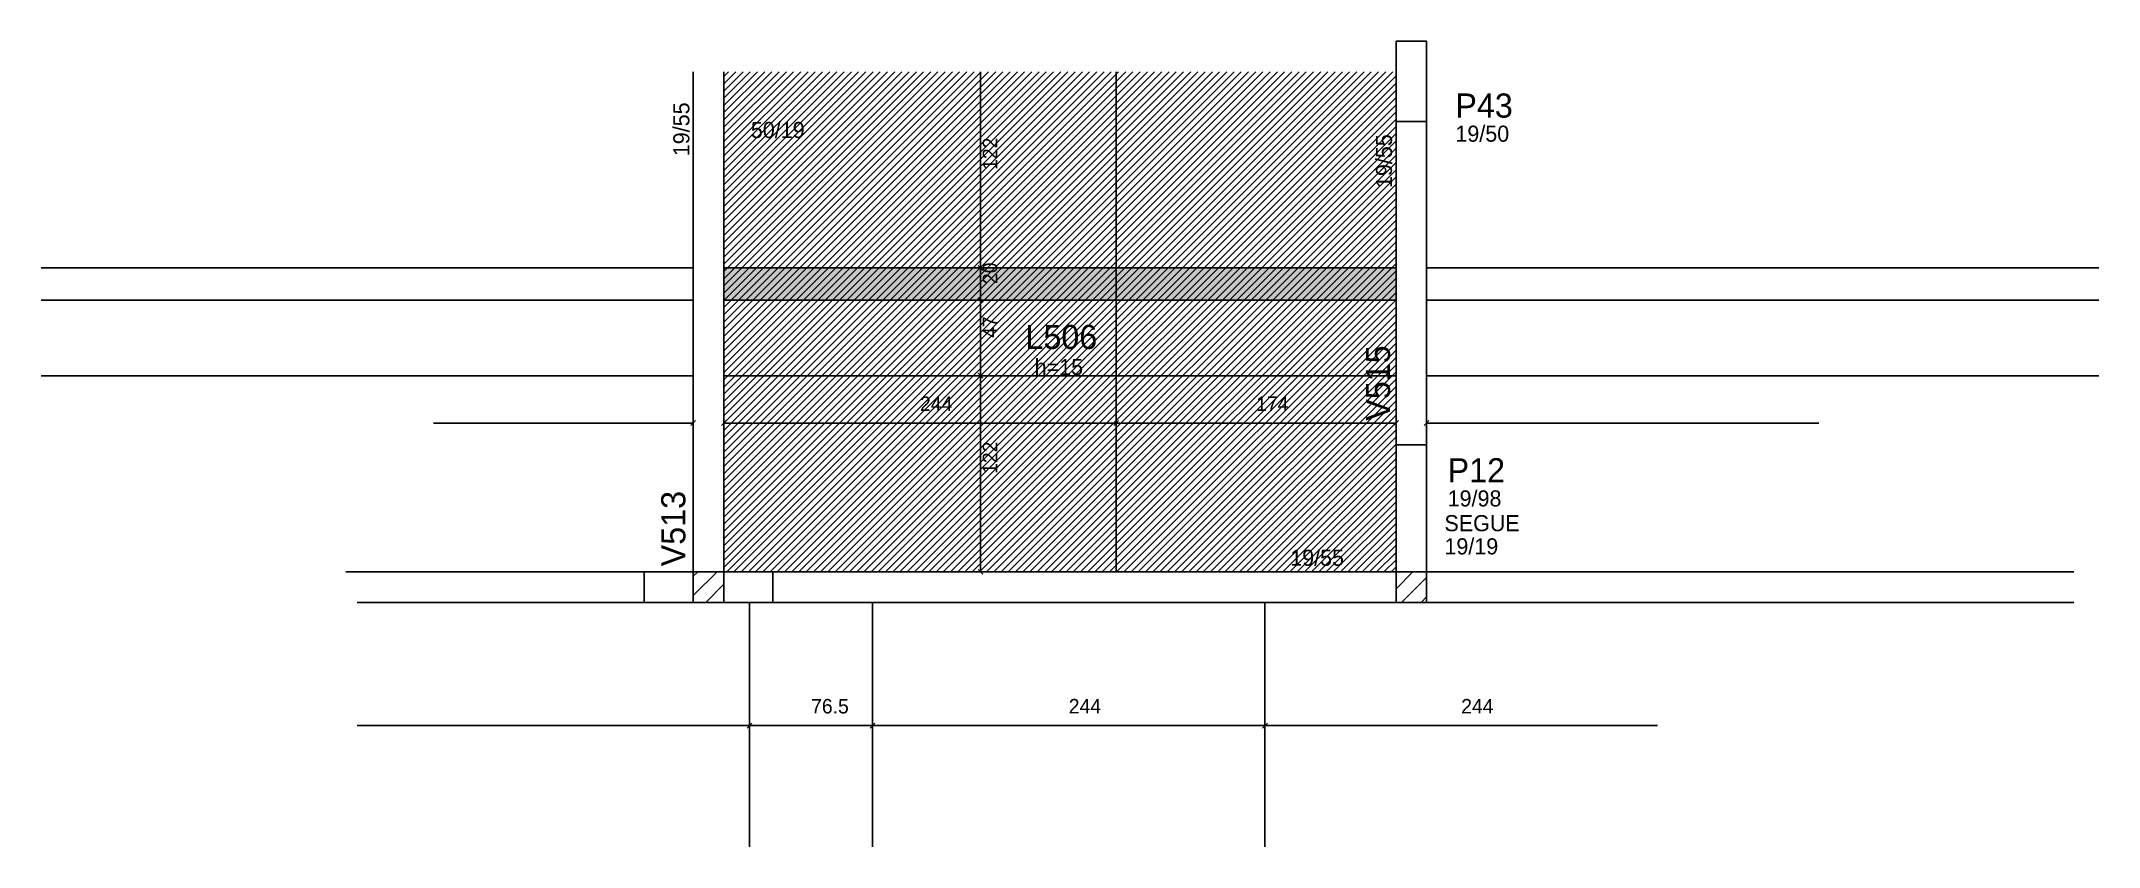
# Model space of a CAD drawing. Header units: metres. Extents: x 3627 to 4907, y 3016 to 3517.
import ezdxf

# ---------------------------------------------------------------- set-up
doc = ezdxf.new("R2010")
doc.units = ezdxf.units.M
for name, color, linetype in [('3', 7, 'Continuous'), ('4', 7, 'Continuous'), ('7', 7, 'Continuous'), ('COTA', 7, 'Continuous'), ('Hachura', 7, 'Continuous'), ('Painéis', 7, 'Continuous'), ('REAPROVEITAMENTO', 7, 'Continuous')]:
    doc.layers.add(name, color=color, linetype=linetype)

msp = doc.modelspace()

# ---------------------------------------------------------------- hatches: boundary and pattern name
at = {"layer": 'Hachura'}
h = msp.add_hatch(color=7, dxfattribs=at)
h.dxf.hatch_style = 1
h.paths.add_polyline_path([(4051.7, 3355.9), (4469.7, 3355.9), (4469.7, 3375.9), (4051.7, 3375.9), (4051.7, 3355.9)])
at = {"layer": 'REAPROVEITAMENTO'}
h = msp.add_hatch(dxfattribs=at)
h.set_pattern_fill('ANSI31')
h.paths.add_polyline_path([(4469.7, 3186.9), (4051.7, 3186.9), (4051.7, 3497.9), (4469.7, 3497.9), (4469.7, 3186.9)])

# ---------------------------------------------------------------- linework, layer by layer
at = {"color": 4, "lineweight": 25}
for p, q in [((4067.7, 3091.3), (3823.7, 3091.3)), ((4067.7, 3091.6), (4067.7, 3094.3)), ((4144.2, 3091.3), (4067.7, 3091.3)), ((4067.7, 3088.9), (4067.7, 3088.3)), ((4388.2, 3091.3), (4144.2, 3091.3)), ((4632.2, 3091.3), (4388.2, 3091.3))]:
    msp.add_line(p, q, dxfattribs=at)
at = {"color": 0, "lineweight": 25}
for p, q in [((4069.2, 3092.8), (4066.2, 3089.8)), ((4066.2, 3089.8), (4069.2, 3092.8)), ((4145.7, 3092.8), (4142.7, 3089.8)), ((4142.7, 3089.8), (4145.7, 3092.8)), ((4389.7, 3092.8), (4386.7, 3089.8)), ((4386.7, 3089.8), (4389.7, 3092.8))]:
    msp.add_line(p, q, dxfattribs=at)
at = {"layer": '3', "color": 3, "lineweight": 25}
for p, q in [((4032.7, 3497.9), (4032.7, 3186.9)), ((4051.7, 3497.9), (4051.7, 3186.9)), ((4032.7, 3172.2), (4047.5, 3186.9)), ((4032.7, 3184.2), (4035.5, 3186.9)), ((4469.7, 3176.4), (4480.2, 3186.9)), ((4040.5, 3167.9), (4051.7, 3179.2)), ((4473.2, 3167.9), (4488.7, 3183.4)), ((4485.3, 3167.9), (4488.7, 3171.4))]:
    msp.add_line(p, q, dxfattribs=at)
for points in [[(4469.7, 3466.9), (4469.7, 3265.9)], [(4488.7, 3265.9), (4488.7, 3466.9)], [(4002.2, 3186.9), (3816.7, 3186.9)], [(4469.7, 3186.9), (4082.2, 3186.9)], [(4891.2, 3186.9), (4488.7, 3186.9)], [(3823.7, 3167.9), (4002.2, 3167.9)], [(4082.2, 3167.9), (4469.7, 3167.9)], [(4488.7, 3167.9), (4891.2, 3167.9)]]:
    msp.add_lwpolyline(points, dxfattribs=at)
at = {"layer": '7', "color": 7, "lineweight": 25}
for points in [[(4469.7, 3466.9), (4488.7, 3466.9), (4488.7, 3516.9), (4469.7, 3516.9), (4469.7, 3466.9)], [(4469.7, 3167.9), (4488.7, 3167.9), (4488.7, 3265.9), (4469.7, 3265.9), (4469.7, 3167.9)], [(4002.2, 3167.9), (4082.2, 3167.9), (4082.2, 3186.9), (4002.2, 3186.9), (4002.2, 3167.9)], [(4032.7, 3186.9), (4051.7, 3186.9), (4051.7, 3167.9), (4032.7, 3167.9), (4032.7, 3186.9)], [(4469.7, 3186.9), (4488.7, 3186.9), (4488.7, 3167.9), (4469.7, 3167.9), (4469.7, 3186.9)]]:
    msp.add_lwpolyline(points, dxfattribs=at)
at = {"layer": 'COTA', "color": 4, "lineweight": 25}
for p, q in [((4211.3, 3497.9), (4211.3, 3375.9)), ((4211.3, 3375.9), (4211.3, 3355.9)), ((4211.3, 3355.9), (4211.3, 3308.9)), ((4211.3, 3308.9), (4211.3, 3186.9)), ((3871.2, 3279.5), (4032.7, 3279.5)), ((4051.7, 3279.5), (4295.7, 3279.5)), ((4295.7, 3279.5), (4469.7, 3279.5)), ((4488.7, 3279.5), (4732.7, 3279.5))]:
    msp.add_line(p, q, dxfattribs=at)
at = {"layer": 'COTA', "color": 0, "lineweight": 25}
for p, q in [((4209.8, 3377.4), (4212.8, 3374.4)), ((4212.8, 3374.4), (4209.8, 3377.4)), ((4209.8, 3357.4), (4212.8, 3354.4)), ((4212.8, 3354.4), (4209.8, 3357.4)), ((4209.8, 3310.4), (4212.8, 3307.4)), ((4212.8, 3307.4), (4209.8, 3310.4)), ((4031.2, 3278), (4034.2, 3281)), ((4053.2, 3281), (4050.2, 3278)), ((4294.2, 3278), (4297.2, 3281)), ((4297.2, 3281), (4294.2, 3278)), ((4468.2, 3278), (4471.2, 3281)), ((4490.2, 3281), (4487.2, 3278)), ((4209.8, 3188.4), (4212.8, 3185.4))]:
    msp.add_line(p, q, dxfattribs=at)
at = {"layer": 'Painéis', "color": 200, "lineweight": 25}
for p, q in [((4295.7, 3186.9), (4295.7, 3497.9)), ((3627.2, 3375.9), (4032.7, 3375.9)), ((4051.7, 3375.9), (4469.7, 3375.9)), ((4488.7, 3375.9), (4906.7, 3375.9)), ((3627.2, 3355.9), (4032.7, 3355.9)), ((4051.7, 3355.9), (4469.7, 3355.9)), ((4488.7, 3355.9), (4906.7, 3355.9)), ((3627.2, 3308.9), (4032.7, 3308.9)), ((4051.7, 3308.9), (4469.7, 3308.9)), ((4488.7, 3308.9), (4906.7, 3308.9)), ((4067.7, 3167.9), (4067.7, 3015.9)), ((4144.2, 3167.9), (4144.2, 3015.9)), ((4388.2, 3167.9), (4388.2, 3015.9))]:
    msp.add_line(p, q, dxfattribs=at)

# ---------------------------------------------------------------- texts
at = {"color": 240, "lineweight": 25}
for s, p in [('76.5', (4106, 3098.9)), ('244', (4266.2, 3098.9)), ('244', (4510.2, 3098.9))]:
    msp.add_text(s, height=9, dxfattribs=at).set_placement(p)
at = {"layer": '3', "color": 3, "lineweight": 25}
for p in [(4030.3, 3445.4), (4467.2, 3425.6)]:
    msp.add_text('19/55', height=10, rotation=90, dxfattribs=at).set_placement(p)
for s, p in [('50/19', (4068.5, 3456.7)), ('19/50', (4506.6, 3454.4)), ('h=15', (4245, 3309.3)), ('19/98', (4501.8, 3227.6)), ('SEGUE', (4499.8, 3212.2)), ('19/55', (4403.9, 3190.7)), ('19/19', (4499.8, 3197.8))]:
    msp.add_text(s, height=10, dxfattribs=at).set_placement(p)
at = {"layer": '4', "color": 4, "lineweight": 25}
for s, p in [('P43', (4506.6, 3469.4)), ('L506', (4239.3, 3325.5)), ('P12', (4501.8, 3242.6))]:
    msp.add_text(s, height=15, dxfattribs=at).set_placement(p)
for s, p in [('V515', (4466, 3280.9)), ('V513', (4027.8, 3190.4))]:
    msp.add_text(s, height=15, rotation=90, dxfattribs=at).set_placement(p)
at = {"layer": 'COTA', "color": 240, "lineweight": 25}
for s, p in [('122', (4221.7, 3436.9)), ('20', (4221.7, 3365.9)), ('47', (4221.7, 3332.4)), ('122', (4221.7, 3247.9))]:
    msp.add_text(s, height=9, rotation=90, dxfattribs=at).set_placement(p)
for s, p in [('244', (4173.7, 3287)), ('174', (4382.7, 3287))]:
    msp.add_text(s, height=9, dxfattribs=at).set_placement(p)

doc.saveas('drawing.dxf')
